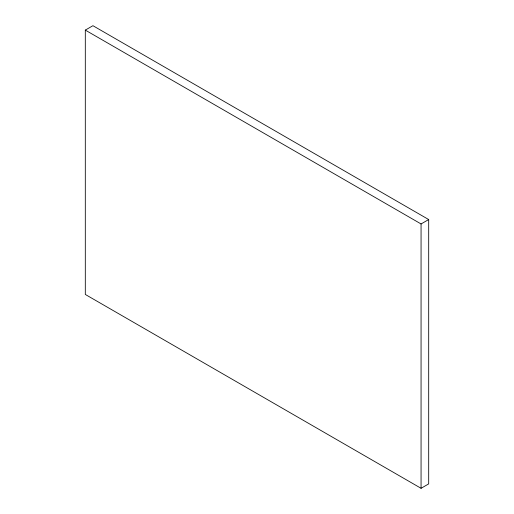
<?xml version="1.0" encoding="UTF-8"?>
<svg xmlns="http://www.w3.org/2000/svg" width="514" height="514" viewBox="0 0 514 514"><rect width="100%" height="100%" fill="white"/><g stroke="black" fill="none" stroke-linecap="round" stroke-linejoin="round"><path stroke-width="0.77" d="M85.305 30.108L92.938 25.7L428.695 219.549L428.695 483.892L421.062 488.3L85.305 294.451L85.305 30.108L421.062 223.956L428.695 219.549M421.062 223.956L421.062 488.3"/></g></svg>
